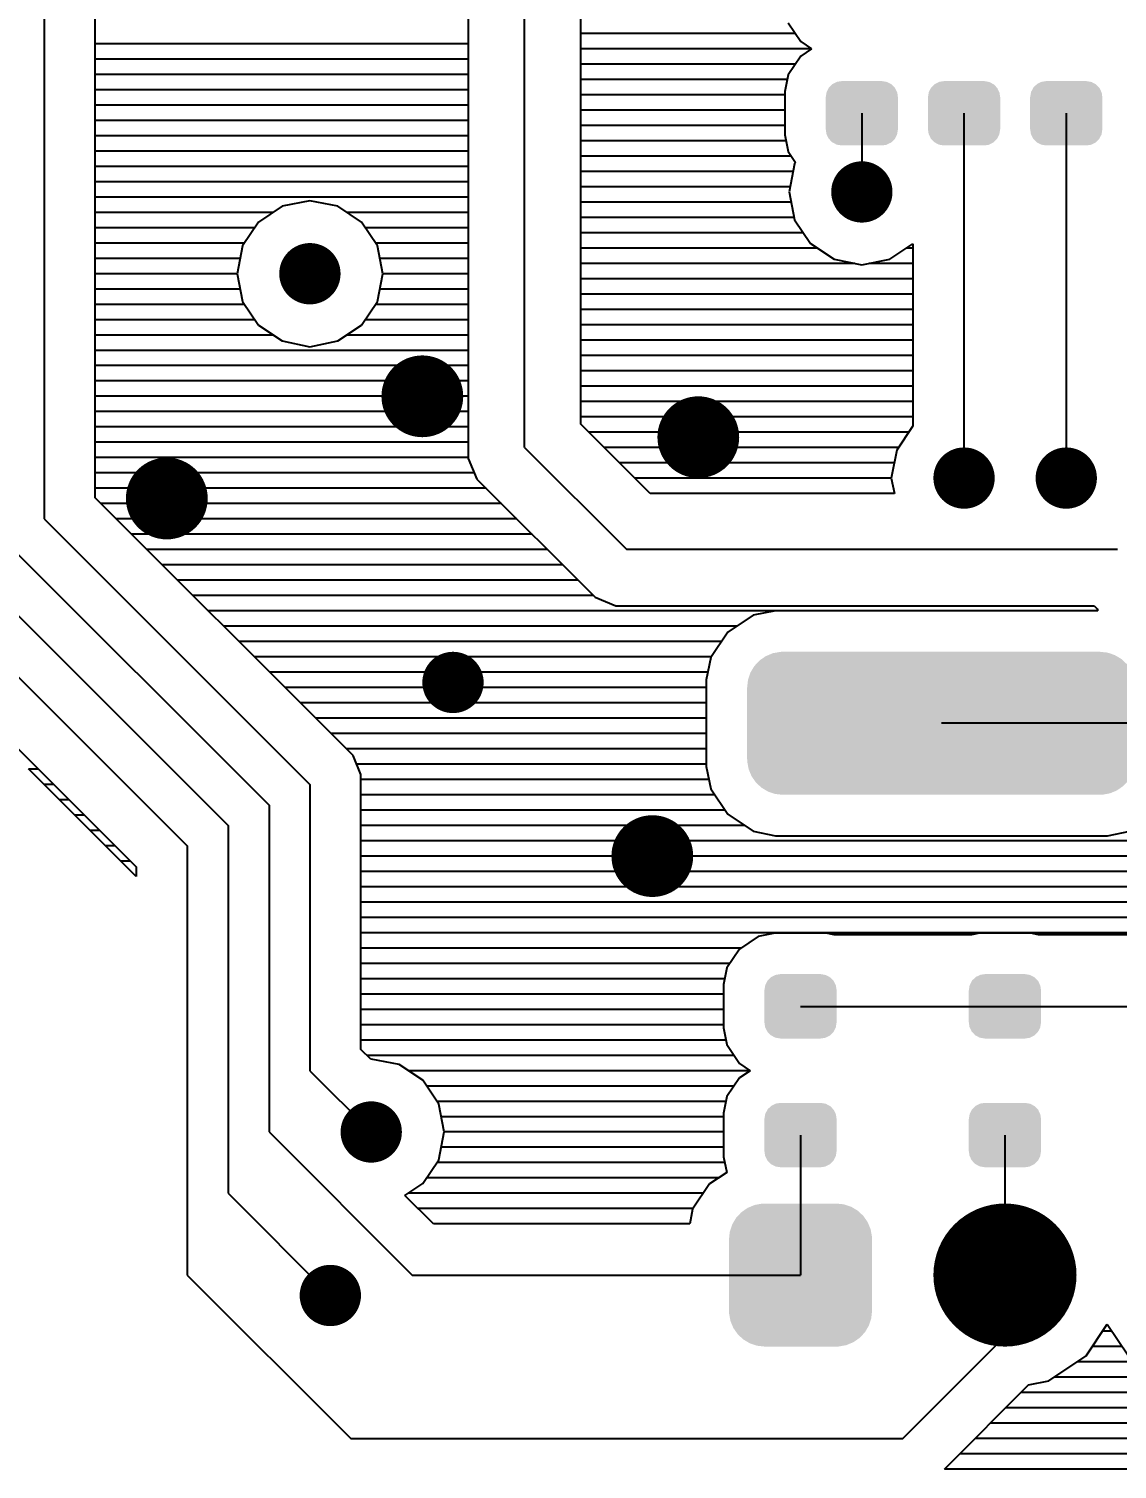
# Model space of a CAD drawing. Extents: x 295 to 953, y 10 to 290.
# Drawn here: x 560.92 to 590.67, y 71.51 to 110.9 of the extents above; entities that cross this region are included whole.
import ezdxf

# ---------------------------------------------------------------- set-up
doc = ezdxf.new("R2010")
doc.units = 0
doc.header["$LTSCALE"] = 5
doc.header["$MEASUREMENT"] = 0
doc.layers.get('0').update_dxf_attribs({"linetype": 'CONTINUOUS', "lineweight": 25})
doc.layers.add('6', color=6, linetype='CONTINUOUS', lineweight=13)
doc.layers.add('DV-DPO-A6_BOT', color=7, linetype='CONTINUOUS')
doc.styles.add('굴림체', font='')
doc.styles.get('굴림체').set_extended_font_data('GulimChe')

msp = doc.modelspace()

# ---------------------------------------------------------------- linework, layer by layer
for points, const_width in [([(584.113, 106.44, -1), (583.275, 106.44, -1)], 0.838), ([(569.026, 104.204, -1), (568.187, 104.204, -1)], 0.838), ([(572.239, 100.852, -1), (571.121, 100.852, -1)], 1.118), ([(579.782, 99.734, -1), (578.665, 99.734, -1)], 1.118), ([(586.907, 98.616, -1), (586.069, 98.616, -1)], 0.838), ([(589.701, 98.616, -1), (588.863, 98.616, -1)], 0.838), ([(565.254, 98.058, -1), (564.136, 98.058, -1)], 1.118), ([(572.937, 93.028, -1), (572.099, 93.028, -1)], 0.838), ([(578.525, 88.279, -1), (577.408, 88.279, -1)], 1.118), ([(570.702, 80.735, -1), (569.864, 80.735, -1)], 0.838), ([(588.584, 76.823, -1), (586.628, 76.823, -1)], 1.956), ([(569.584, 76.264, -1), (568.746, 76.264, -1)], 0.838)]:
    msp.add_lwpolyline(points, format="xyb", close=True, dxfattribs=dict(const_width=const_width))
for points in [[(584.68, 109.032), (584.663, 109.156), (582.708, 109.032), (582.728, 109.156)], [(584.663, 109.156), (584.656, 109.17), (582.728, 109.156), (582.73, 109.17)], [(584.656, 109.17), (584.602, 109.282), (582.73, 109.17), (582.788, 109.282)], [(584.602, 109.282), (584.591, 109.294), (582.788, 109.282), (582.794, 109.294)], [(584.591, 109.294), (584.506, 109.383), (582.794, 109.294), (582.886, 109.383)], [(584.506, 109.383), (584.489, 109.391), (582.886, 109.383), (582.894, 109.391)], [(584.489, 109.391), (584.382, 109.448), (582.894, 109.391), (583.011, 109.448)], [(584.382, 109.448), (584.356, 109.452), (583.011, 109.448), (583.02, 109.452)], [(584.356, 109.452), (584.245, 109.471), (583.02, 109.452), (583.144, 109.471)], [(587.474, 109.032), (587.457, 109.156), (585.502, 109.032), (585.522, 109.156)], [(587.457, 109.156), (587.45, 109.17), (585.522, 109.156), (585.524, 109.17)], [(587.45, 109.17), (587.396, 109.282), (585.524, 109.17), (585.582, 109.282)], [(587.396, 109.282), (587.385, 109.294), (585.582, 109.282), (585.588, 109.294)], [(587.385, 109.294), (587.3, 109.383), (585.588, 109.294), (585.68, 109.383)], [(587.3, 109.383), (587.283, 109.391), (585.68, 109.383), (585.688, 109.391)], [(587.283, 109.391), (587.176, 109.448), (585.688, 109.391), (585.805, 109.448)], [(587.176, 109.448), (587.15, 109.452), (585.805, 109.448), (585.814, 109.452)], [(587.15, 109.452), (587.039, 109.471), (585.814, 109.452), (585.938, 109.471)], [(590.268, 109.032), (590.251, 109.156), (588.296, 109.032), (588.316, 109.156)], [(590.251, 109.156), (590.244, 109.17), (588.316, 109.156), (588.318, 109.17)], [(590.244, 109.17), (590.19, 109.282), (588.318, 109.17), (588.376, 109.282)], [(590.19, 109.282), (590.179, 109.294), (588.376, 109.282), (588.382, 109.294)], [(590.179, 109.294), (590.094, 109.383), (588.382, 109.294), (588.474, 109.383)], [(590.094, 109.383), (590.077, 109.391), (588.474, 109.383), (588.482, 109.391)], [(590.077, 109.391), (589.97, 109.448), (588.482, 109.391), (588.599, 109.448)], [(589.97, 109.448), (589.944, 109.452), (588.599, 109.448), (588.608, 109.452)], [(589.944, 109.452), (589.833, 109.471), (588.608, 109.452), (588.732, 109.471)], [(584.683, 108.15), (584.683, 109.032), (582.705, 108.15), (582.705, 109.032)], [(587.477, 108.15), (587.477, 109.032), (585.499, 108.15), (585.499, 109.032)], [(590.271, 108.15), (590.271, 109.032), (588.293, 108.15), (588.293, 109.032)], [(584.66, 108.026), (584.68, 108.15), (582.726, 108.026), (582.708, 108.15)], [(584.658, 108.012), (584.66, 108.026), (582.732, 108.012), (582.726, 108.026)], [(584.6, 107.9), (584.658, 108.012), (582.786, 107.9), (582.732, 108.012)], [(587.454, 108.026), (587.474, 108.15), (585.52, 108.026), (585.502, 108.15)], [(587.452, 108.012), (587.454, 108.026), (585.526, 108.012), (585.52, 108.026)], [(587.394, 107.9), (587.452, 108.012), (585.58, 107.9), (585.526, 108.012)], [(590.248, 108.026), (590.268, 108.15), (588.314, 108.026), (588.296, 108.15)], [(590.246, 108.012), (590.248, 108.026), (588.32, 108.012), (588.314, 108.026)], [(590.188, 107.9), (590.246, 108.012), (588.374, 107.9), (588.32, 108.012)], [(584.594, 107.888), (584.6, 107.9), (582.797, 107.888), (582.786, 107.9)], [(584.503, 107.799), (584.594, 107.888), (582.883, 107.799), (582.797, 107.888)], [(584.494, 107.791), (584.503, 107.799), (582.899, 107.791), (582.883, 107.799)], [(584.377, 107.734), (584.494, 107.791), (583.006, 107.734), (582.899, 107.791)], [(584.368, 107.729), (584.377, 107.734), (583.033, 107.729), (583.006, 107.734)], [(584.245, 107.711), (584.368, 107.729), (583.144, 107.711), (583.033, 107.729)], [(587.388, 107.888), (587.394, 107.9), (585.591, 107.888), (585.58, 107.9)], [(587.297, 107.799), (587.388, 107.888), (585.677, 107.799), (585.591, 107.888)], [(587.288, 107.791), (587.297, 107.799), (585.693, 107.791), (585.677, 107.799)], [(587.171, 107.734), (587.288, 107.791), (585.8, 107.734), (585.693, 107.791)], [(587.162, 107.729), (587.171, 107.734), (585.827, 107.729), (585.8, 107.734)], [(587.039, 107.711), (587.162, 107.729), (585.938, 107.711), (585.827, 107.729)], [(590.182, 107.888), (590.188, 107.9), (588.385, 107.888), (588.374, 107.9)], [(590.091, 107.799), (590.182, 107.888), (588.471, 107.799), (588.385, 107.888)], [(590.082, 107.791), (590.091, 107.799), (588.487, 107.791), (588.471, 107.799)], [(589.965, 107.734), (590.082, 107.791), (588.594, 107.734), (588.487, 107.791)], [(589.956, 107.729), (589.965, 107.734), (588.621, 107.729), (588.594, 107.734)], [(589.833, 107.711), (589.956, 107.729), (588.732, 107.711), (588.621, 107.729)], [(590.784, 93.672), (590.659, 93.746), (580.961, 93.672), (581.067, 93.746)], [(590.659, 93.746), (590.604, 93.778), (581.067, 93.746), (581.145, 93.778)], [(590.604, 93.778), (590.46, 93.827), (581.145, 93.778), (581.26, 93.827)], [(590.46, 93.827), (590.406, 93.844), (581.26, 93.827), (581.358, 93.844)], [(590.406, 93.844), (590.223, 93.864), (581.358, 93.844), (581.465, 93.864)], [(590.223, 93.864), (590.199, 93.867), (581.465, 93.864), (581.537, 93.867)], [(591.083, 93.294), (591.056, 93.359), (580.647, 93.294), (580.685, 93.359)], [(591.056, 93.359), (590.976, 93.474), (580.685, 93.359), (580.754, 93.474)], [(590.976, 93.474), (590.937, 93.53), (580.754, 93.474), (580.806, 93.53)], [(590.937, 93.53), (590.832, 93.627), (580.806, 93.53), (580.896, 93.627)], [(590.832, 93.627), (590.784, 93.672), (580.896, 93.627), (580.961, 93.672)], [(591.176, 92.889), (591.174, 92.96), (580.559, 92.889), (580.567, 92.96)], [(591.174, 92.96), (591.149, 93.096), (580.567, 92.96), (580.582, 93.096)], [(591.149, 93.096), (591.136, 93.166), (580.582, 93.096), (580.605, 93.166)], [(591.136, 93.166), (591.083, 93.294), (580.605, 93.166), (580.647, 93.294)], [(591.176, 90.933), (591.176, 92.889), (580.559, 90.933), (580.559, 92.889)], [(591.169, 90.861), (591.176, 90.933), (580.562, 90.861), (580.559, 90.933)], [(591.154, 90.725), (591.169, 90.861), (580.587, 90.725), (580.562, 90.861)], [(591.131, 90.656), (591.154, 90.725), (580.599, 90.656), (580.587, 90.725)], [(591.088, 90.527), (591.131, 90.656), (580.653, 90.527), (580.599, 90.656)], [(591.05, 90.463), (591.088, 90.527), (580.68, 90.463), (580.653, 90.527)], [(590.982, 90.348), (591.05, 90.463), (580.76, 90.348), (580.68, 90.463)], [(590.93, 90.292), (590.982, 90.348), (580.799, 90.292), (580.76, 90.348)], [(590.84, 90.195), (590.93, 90.292), (580.903, 90.195), (580.799, 90.292)], [(590.775, 90.15), (590.84, 90.195), (580.952, 90.15), (580.903, 90.195)], [(590.668, 90.075), (590.775, 90.15), (581.077, 90.075), (580.952, 90.15)], [(590.591, 90.043), (590.668, 90.075), (581.131, 90.043), (581.077, 90.075)], [(590.476, 89.995), (590.591, 90.043), (581.276, 89.995), (581.131, 90.043)], [(590.378, 89.977), (590.476, 89.995), (581.33, 89.977), (581.276, 89.995)], [(590.27, 89.958), (590.378, 89.977), (581.513, 89.958), (581.33, 89.977)], [(590.199, 89.955), (590.27, 89.958), (581.537, 89.955), (581.513, 89.958)], [(583.004, 84.613), (582.986, 84.737), (581.031, 84.613), (581.051, 84.737)], [(582.986, 84.737), (582.979, 84.751), (581.051, 84.737), (581.054, 84.751)], [(582.979, 84.751), (582.926, 84.863), (581.054, 84.751), (581.112, 84.863)], [(582.926, 84.863), (582.914, 84.875), (581.112, 84.863), (581.118, 84.875)], [(582.914, 84.875), (582.829, 84.963), (581.118, 84.875), (581.209, 84.963)], [(582.829, 84.963), (582.813, 84.972), (581.209, 84.963), (581.218, 84.972)], [(582.813, 84.972), (582.706, 85.028), (581.218, 84.972), (581.334, 85.028)], [(582.706, 85.028), (582.679, 85.033), (581.334, 85.028), (581.344, 85.033)], [(582.679, 85.033), (582.568, 85.052), (581.344, 85.033), (581.467, 85.052)], [(588.592, 84.613), (588.574, 84.737), (586.619, 84.613), (586.639, 84.737)], [(588.574, 84.737), (588.567, 84.751), (586.639, 84.737), (586.642, 84.751)], [(588.567, 84.751), (588.514, 84.863), (586.642, 84.751), (586.7, 84.863)], [(588.514, 84.863), (588.502, 84.875), (586.7, 84.863), (586.706, 84.875)], [(588.502, 84.875), (588.417, 84.963), (586.706, 84.875), (586.797, 84.963)], [(588.417, 84.963), (588.401, 84.972), (586.797, 84.963), (586.806, 84.972)], [(588.401, 84.972), (588.294, 85.028), (586.806, 84.972), (586.922, 85.028)], [(588.294, 85.028), (588.267, 85.033), (586.922, 85.028), (586.932, 85.033)], [(588.267, 85.033), (588.156, 85.052), (586.932, 85.033), (587.055, 85.052)], [(583.007, 83.73), (583.007, 84.613), (581.029, 83.73), (581.029, 84.613)], [(588.595, 83.73), (588.595, 84.613), (586.617, 83.73), (586.617, 84.613)], [(582.984, 83.606), (583.004, 83.73), (581.049, 83.606), (581.031, 83.73)], [(582.982, 83.592), (582.984, 83.606), (581.056, 83.592), (581.049, 83.606)], [(582.924, 83.48), (582.982, 83.592), (581.109, 83.48), (581.056, 83.592)], [(588.572, 83.606), (588.592, 83.73), (586.637, 83.606), (586.619, 83.73)], [(588.57, 83.592), (588.572, 83.606), (586.644, 83.592), (586.637, 83.606)], [(588.512, 83.48), (588.57, 83.592), (586.697, 83.48), (586.644, 83.592)], [(582.917, 83.468), (582.924, 83.48), (581.121, 83.468), (581.109, 83.48)], [(582.826, 83.38), (582.917, 83.468), (581.206, 83.38), (581.121, 83.468)], [(582.817, 83.371), (582.826, 83.38), (581.223, 83.371), (581.206, 83.38)], [(582.701, 83.314), (582.817, 83.371), (581.33, 83.314), (581.223, 83.371)], [(582.692, 83.31), (582.701, 83.314), (581.356, 83.31), (581.33, 83.314)], [(582.568, 83.291), (582.692, 83.31), (581.467, 83.291), (581.356, 83.31)], [(588.505, 83.468), (588.512, 83.48), (586.709, 83.468), (586.697, 83.48)], [(588.414, 83.38), (588.505, 83.468), (586.794, 83.38), (586.709, 83.468)], [(588.405, 83.371), (588.414, 83.38), (586.811, 83.371), (586.794, 83.38)], [(588.289, 83.314), (588.405, 83.371), (586.918, 83.314), (586.811, 83.371)], [(588.28, 83.31), (588.289, 83.314), (586.944, 83.31), (586.918, 83.314)], [(588.156, 83.291), (588.28, 83.31), (587.055, 83.291), (586.944, 83.31)], [(582.679, 81.512), (582.568, 81.531), (581.344, 81.512), (581.467, 81.531)], [(588.267, 81.512), (588.156, 81.531), (586.932, 81.512), (587.055, 81.531)], [(583.004, 81.092), (582.986, 81.216), (581.031, 81.092), (581.051, 81.216)], [(582.986, 81.216), (582.979, 81.23), (581.051, 81.216), (581.054, 81.23)], [(582.979, 81.23), (582.926, 81.342), (581.054, 81.23), (581.112, 81.342)], [(582.926, 81.342), (582.914, 81.354), (581.112, 81.342), (581.118, 81.354)], [(582.914, 81.354), (582.829, 81.443), (581.118, 81.354), (581.209, 81.443)], [(582.829, 81.443), (582.813, 81.451), (581.209, 81.443), (581.218, 81.451)], [(582.813, 81.451), (582.706, 81.508), (581.218, 81.451), (581.334, 81.508)], [(582.706, 81.508), (582.679, 81.512), (581.334, 81.508), (581.344, 81.512)], [(588.592, 81.092), (588.574, 81.216), (586.619, 81.092), (586.639, 81.216)], [(588.574, 81.216), (588.567, 81.23), (586.639, 81.216), (586.642, 81.23)], [(588.567, 81.23), (588.514, 81.342), (586.642, 81.23), (586.7, 81.342)], [(588.514, 81.342), (588.502, 81.354), (586.7, 81.342), (586.706, 81.354)], [(588.502, 81.354), (588.417, 81.443), (586.706, 81.354), (586.797, 81.443)], [(588.417, 81.443), (588.401, 81.451), (586.797, 81.443), (586.806, 81.451)], [(588.401, 81.451), (588.294, 81.508), (586.806, 81.451), (586.922, 81.508)], [(588.294, 81.508), (588.267, 81.512), (586.922, 81.508), (586.932, 81.512)], [(583.007, 80.21), (583.007, 81.092), (581.029, 80.21), (581.029, 81.092)], [(588.595, 80.21), (588.595, 81.092), (586.617, 80.21), (586.617, 81.092)], [(582.984, 80.086), (583.004, 80.21), (581.049, 80.086), (581.031, 80.21)], [(582.982, 80.072), (582.984, 80.086), (581.056, 80.072), (581.049, 80.086)], [(582.924, 79.96), (582.982, 80.072), (581.109, 79.96), (581.056, 80.072)], [(582.917, 79.948), (582.924, 79.96), (581.121, 79.948), (581.109, 79.96)], [(588.572, 80.086), (588.592, 80.21), (586.637, 80.086), (586.619, 80.21)], [(588.57, 80.072), (588.572, 80.086), (586.644, 80.072), (586.637, 80.086)], [(588.512, 79.96), (588.57, 80.072), (586.697, 79.96), (586.644, 80.072)], [(588.505, 79.948), (588.512, 79.96), (586.709, 79.948), (586.697, 79.96)], [(582.826, 79.859), (582.917, 79.948), (581.206, 79.859), (581.121, 79.948)], [(582.817, 79.851), (582.826, 79.859), (581.223, 79.851), (581.206, 79.859)], [(582.701, 79.794), (582.817, 79.851), (581.33, 79.794), (581.223, 79.851)], [(582.692, 79.789), (582.701, 79.794), (581.356, 79.789), (581.33, 79.794)], [(582.568, 79.771), (582.692, 79.789), (581.467, 79.771), (581.356, 79.789)], [(588.414, 79.859), (588.505, 79.948), (586.794, 79.859), (586.709, 79.948)], [(588.405, 79.851), (588.414, 79.859), (586.811, 79.851), (586.794, 79.859)], [(588.289, 79.794), (588.405, 79.851), (586.918, 79.794), (586.811, 79.851)], [(588.28, 79.789), (588.289, 79.794), (586.944, 79.789), (586.918, 79.794)], [(588.156, 79.771), (588.28, 79.789), (587.055, 79.771), (586.944, 79.789)], [(583.203, 78.757), (583.02, 78.776), (580.86, 78.757), (580.968, 78.776)], [(583.02, 78.776), (582.996, 78.779), (580.968, 78.776), (581.04, 78.779)], [(583.853, 78.271), (583.773, 78.386), (580.188, 78.271), (580.256, 78.386)], [(583.773, 78.386), (583.734, 78.442), (580.256, 78.386), (580.308, 78.442)], [(583.734, 78.442), (583.629, 78.539), (580.308, 78.442), (580.399, 78.539)], [(583.629, 78.539), (583.581, 78.584), (580.399, 78.539), (580.463, 78.584)], [(583.581, 78.584), (583.456, 78.659), (580.463, 78.584), (580.57, 78.659)], [(583.456, 78.659), (583.401, 78.691), (580.57, 78.659), (580.647, 78.691)], [(583.401, 78.691), (583.257, 78.739), (580.647, 78.691), (580.763, 78.739)], [(583.257, 78.739), (583.203, 78.757), (580.763, 78.739), (580.86, 78.757)], [(583.971, 77.873), (583.946, 78.009), (580.07, 77.873), (580.084, 78.009)], [(583.946, 78.009), (583.933, 78.078), (580.084, 78.009), (580.107, 78.078)], [(583.933, 78.078), (583.88, 78.207), (580.107, 78.078), (580.15, 78.207)], [(583.88, 78.207), (583.853, 78.271), (580.15, 78.207), (580.188, 78.271)], [(583.973, 77.801), (583.971, 77.873), (580.062, 77.801), (580.07, 77.873)], [(583.973, 75.845), (583.973, 77.801), (580.062, 75.845), (580.062, 77.801)], [(583.966, 75.774), (583.973, 75.845), (580.065, 75.774), (580.062, 75.845)], [(583.951, 75.638), (583.966, 75.774), (580.089, 75.638), (580.065, 75.774)], [(583.928, 75.568), (583.951, 75.638), (580.102, 75.568), (580.089, 75.638)], [(583.885, 75.44), (583.928, 75.568), (580.155, 75.44), (580.102, 75.568)], [(583.847, 75.375), (583.885, 75.44), (580.182, 75.375), (580.155, 75.44)], [(583.779, 75.26), (583.847, 75.375), (580.263, 75.26), (580.182, 75.375)], [(583.727, 75.204), (583.779, 75.26), (580.301, 75.204), (580.263, 75.26)], [(583.637, 75.107), (583.727, 75.204), (580.406, 75.107), (580.301, 75.204)], [(583.572, 75.062), (583.637, 75.107), (580.454, 75.062), (580.406, 75.107)], [(583.465, 74.988), (583.572, 75.062), (580.58, 74.988), (580.454, 75.062)], [(583.388, 74.956), (583.465, 74.988), (580.634, 74.956), (580.58, 74.988)], [(583.273, 74.907), (583.388, 74.956), (580.779, 74.907), (580.634, 74.956)], [(583.175, 74.89), (583.273, 74.907), (580.832, 74.89), (580.779, 74.907)], [(583.067, 74.87), (583.175, 74.89), (581.015, 74.87), (580.832, 74.89)], [(582.996, 74.867), (583.067, 74.87), (581.04, 74.867), (581.015, 74.87)]]:
    msp.add_solid(points)
at = {"layer": 'DV-DPO-A6_BOT'}
for p, q in [((574.474, 99.455), (574.474, 123.902)), ((576.011, 100.092), (576.011, 123.6)), ((572.937, 123.265), (572.937, 99.762)), ((561.342, 117.057), (561.342, 97.499)), ((562.739, 98.08), (562.739, 116.783)), ((581.878, 110.77), (576.011, 110.77)), ((581.682, 111.066), (582.023, 110.552)), ((572.937, 110.491), (562.739, 110.491)), ((582.319, 110.351), (576.011, 110.351)), ((582.023, 110.552), (582.319, 110.351)), ((582.319, 110.351), (582.023, 110.156)), ((572.937, 110.072), (562.739, 110.072)), ((581.878, 109.932), (576.011, 109.932)), ((582.023, 110.156), (581.682, 109.642)), ((572.937, 109.653), (562.739, 109.653)), ((581.654, 109.513), (576.011, 109.513)), ((581.682, 109.642), (581.587, 109.189)), ((572.937, 109.234), (562.739, 109.234)), ((581.587, 109.189), (581.587, 107.999)), ((572.937, 108.815), (562.739, 108.815)), ((581.587, 109.094), (576.011, 109.094)), ((572.937, 108.395), (562.739, 108.395)), ((581.587, 108.675), (576.011, 108.675)), ((583.694, 108.591), (583.694, 106.44)), ((586.488, 98.616), (586.488, 108.591)), ((589.282, 108.591), (589.282, 98.616)), ((572.937, 107.976), (562.739, 107.976)), ((581.587, 108.256), (576.011, 108.256)), ((581.587, 107.999), (581.682, 107.546)), ((572.937, 107.557), (562.739, 107.557)), ((581.621, 107.837), (576.011, 107.837)), ((581.682, 107.546), (581.884, 107.244)), ((572.937, 107.138), (562.739, 107.138)), ((581.766, 107.418), (576.011, 107.418)), ((581.856, 107.205), (581.705, 106.44)), ((581.884, 107.244), (581.856, 107.205)), ((581.817, 106.998), (576.011, 106.998)), ((572.937, 106.719), (562.739, 106.719)), ((581.733, 106.579), (576.011, 106.579)), ((581.705, 106.44), (581.856, 105.68)), ((572.937, 106.3), (562.739, 106.3)), ((567.847, 106.048), (567.198, 105.618)), ((568.606, 106.199), (567.847, 106.048)), ((569.372, 106.048), (568.606, 106.199)), ((570.02, 105.618), (569.372, 106.048)), ((581.761, 106.16), (576.011, 106.16)), ((567.601, 105.881), (562.739, 105.881)), ((567.198, 105.618), (566.768, 104.97)), ((572.937, 105.881), (569.618, 105.881)), ((570.451, 104.97), (570.02, 105.618)), ((581.844, 105.741), (576.011, 105.741)), ((581.856, 105.68), (582.286, 105.031)), ((567.098, 105.462), (562.739, 105.462)), ((572.937, 105.462), (570.121, 105.462)), ((582.09, 105.322), (576.011, 105.322)), ((566.818, 105.043), (562.739, 105.043)), ((566.768, 104.97), (566.617, 104.204)), ((572.937, 105.043), (570.4, 105.043)), ((570.601, 104.204), (570.451, 104.97)), ((582.476, 104.903), (576.011, 104.903)), ((582.286, 105.031), (582.934, 104.601)), ((584.46, 104.601), (585.091, 105.02)), ((585.091, 104.903), (584.918, 104.903)), ((585.091, 105.02), (585.091, 100.036)), ((566.701, 104.624), (562.739, 104.624)), ((572.937, 104.624), (570.518, 104.624)), ((583.504, 104.484), (576.011, 104.484)), ((582.934, 104.601), (583.694, 104.445)), ((583.694, 104.445), (584.46, 104.601)), ((585.091, 104.484), (583.89, 104.484)), ((566.617, 104.204), (562.739, 104.204)), ((566.617, 104.204), (566.768, 103.444)), ((570.451, 103.444), (570.601, 104.204)), ((572.937, 104.204), (570.601, 104.204)), ((585.091, 104.065), (576.011, 104.065)), ((566.701, 103.785), (562.739, 103.785)), ((572.937, 103.785), (570.518, 103.785)), ((585.091, 103.646), (576.011, 103.646)), ((566.818, 103.366), (562.739, 103.366)), ((566.768, 103.444), (567.198, 102.796)), ((570.02, 102.796), (570.451, 103.444)), ((572.937, 103.366), (570.4, 103.366)), ((585.091, 103.227), (576.011, 103.227)), ((567.098, 102.947), (562.739, 102.947)), ((572.937, 102.947), (570.121, 102.947)), ((585.091, 102.807), (576.011, 102.807)), ((567.601, 102.528), (562.739, 102.528)), ((567.198, 102.796), (567.847, 102.366)), ((569.372, 102.366), (570.02, 102.796)), ((572.937, 102.528), (569.618, 102.528)), ((572.937, 102.109), (562.739, 102.109)), ((567.847, 102.366), (568.606, 102.209)), ((568.606, 102.209), (569.372, 102.366)), ((585.091, 102.388), (576.011, 102.388)), ((572.937, 101.69), (562.739, 101.69)), ((585.091, 101.969), (576.011, 101.969)), ((572.937, 101.271), (562.739, 101.271)), ((585.091, 101.55), (576.011, 101.55)), ((572.937, 100.852), (562.739, 100.852)), ((585.091, 101.131), (576.011, 101.131)), ((585.091, 100.712), (576.011, 100.712)), ((572.937, 100.433), (562.739, 100.433)), ((585.091, 100.293), (576.011, 100.293)), ((577.905, 98.197), (576.011, 100.092)), ((572.937, 100.013), (562.739, 100.013)), ((572.937, 99.762), (572.937, 99.153)), ((584.979, 99.874), (576.229, 99.874)), ((585.08, 100.03), (584.65, 99.382)), ((585.091, 100.036), (585.08, 100.03)), ((572.937, 99.594), (562.739, 99.594)), ((574.474, 99.455), (577.268, 96.661)), ((584.7, 99.455), (576.648, 99.455)), ((584.65, 99.382), (584.499, 98.616)), ((572.937, 99.175), (562.739, 99.175)), ((572.937, 99.153), (573.172, 98.588)), ((584.583, 99.036), (577.067, 99.036)), ((573.105, 98.756), (562.739, 98.756)), ((573.172, 98.588), (576.402, 95.359)), ((584.499, 98.616), (577.486, 98.616)), ((584.499, 98.616), (584.583, 98.197)), ((573.423, 98.337), (562.739, 98.337)), ((569.4, 91.419), (562.739, 98.08)), ((584.583, 98.197), (577.905, 98.197)), ((584.583, 98.197), (577.905, 98.197)), ((573.842, 97.918), (562.901, 97.918)), ((561.342, 97.499), (568.606, 90.234)), ((574.262, 97.499), (563.32, 97.499)), ((560.224, 96.94), (567.489, 89.676)), ((574.681, 97.08), (563.739, 97.08)), ((575.1, 96.661), (564.158, 96.661)), ((590.679, 96.661), (577.268, 96.661)), ((559.107, 96.381), (566.371, 89.117)), ((575.519, 96.242), (564.578, 96.242)), ((557.989, 95.822), (565.254, 88.558)), ((575.938, 95.822), (564.997, 95.822)), ((576.357, 95.403), (565.416, 95.403)), ((576.402, 95.359), (576.966, 95.124)), ((556.81, 95.034), (563.857, 87.982)), ((590.143, 94.984), (565.835, 94.984)), ((576.966, 95.124), (590.048, 95.124)), ((581.336, 94.984), (580.721, 94.867)), ((590.143, 94.984), (581.336, 94.984)), ((590.048, 95.124), (590.131, 95.04)), ((590.131, 95.04), (590.143, 94.984)), ((580.274, 94.565), (566.254, 94.565)), ((580.721, 94.867), (580.028, 94.403)), ((579.861, 94.146), (566.673, 94.146)), ((580.028, 94.403), (579.565, 93.71)), ((579.581, 93.727), (567.092, 93.727)), ((579.565, 93.71), (579.442, 93.095)), ((579.486, 93.308), (567.511, 93.308)), ((579.442, 93.095), (579.442, 90.726)), ((579.442, 92.889), (567.93, 92.889)), ((579.442, 92.47), (568.349, 92.47)), ((579.442, 92.051), (568.769, 92.051)), ((593.194, 91.911), (585.868, 91.911)), ((579.442, 91.631), (569.188, 91.631)), ((569.791, 91.028), (569.4, 91.419)), ((579.442, 91.212), (569.607, 91.212)), ((570.003, 90.514), (569.791, 91.028)), ((563.857, 87.72), (560.917, 90.665)), ((561.186, 90.654), (560.929, 90.654)), ((579.442, 90.793), (569.892, 90.793)), ((579.442, 90.726), (579.565, 90.117)), ((561.605, 90.234), (561.348, 90.234)), ((568.606, 90.234), (568.606, 82.411)), ((570.003, 89.961), (570.003, 90.514)), ((579.514, 90.374), (570.003, 90.374)), ((562.024, 89.815), (561.767, 89.815)), ((570.003, 82.992), (570.003, 89.961)), ((579.671, 89.955), (570.003, 89.955)), ((579.565, 90.117), (580.028, 89.424)), ((567.489, 89.676), (567.489, 80.735)), ((579.956, 89.536), (570.003, 89.536)), ((580.028, 89.424), (580.721, 88.96)), ((562.443, 89.396), (562.186, 89.396)), ((566.371, 89.117), (566.371, 79.058)), ((580.487, 89.117), (570.003, 89.117)), ((562.862, 88.977), (562.605, 88.977)), ((649.213, 88.698), (570.003, 88.698)), ((580.721, 88.96), (581.336, 88.837)), ((581.336, 88.837), (590.405, 88.837)), ((590.405, 88.837), (591.02, 88.96)), ((563.281, 88.558), (563.024, 88.558)), ((565.254, 88.558), (565.254, 76.823)), ((649.213, 88.279), (570.003, 88.279)), ((563.7, 88.139), (563.443, 88.139)), ((563.857, 87.982), (563.857, 87.72)), ((649.213, 87.86), (570.003, 87.86)), ((649.213, 87.44), (570.003, 87.44)), ((649.213, 87.021), (570.003, 87.021)), ((649.213, 86.602), (570.003, 86.602)), ((649.213, 86.183), (570.003, 86.183)), ((580.861, 86.083), (580.347, 85.736)), ((581.319, 86.172), (580.861, 86.083)), ((582.722, 86.172), (581.319, 86.172)), ((582.934, 86.127), (582.722, 86.172)), ((586.695, 86.127), (582.934, 86.127)), ((586.907, 86.172), (586.695, 86.127)), ((588.31, 86.172), (586.907, 86.172)), ((588.522, 86.127), (588.31, 86.172)), ((592.283, 86.127), (588.522, 86.127)), ((580.392, 85.764), (570.003, 85.764)), ((580.347, 85.736), (580.006, 85.222)), ((580.09, 85.345), (570.003, 85.345)), ((580.006, 85.222), (579.911, 84.764)), ((579.945, 84.926), (570.003, 84.926)), ((579.911, 84.764), (579.911, 83.579)), ((579.911, 84.507), (570.003, 84.507)), ((579.911, 84.088), (570.003, 84.088)), ((582.018, 84.171), (587.606, 84.171)), ((587.606, 84.171), (593.194, 84.171)), ((579.911, 83.669), (570.003, 83.669)), ((579.911, 83.579), (580.006, 83.126)), ((579.978, 83.249), (570.003, 83.249)), ((580.006, 83.126), (580.347, 82.612)), ((570.272, 82.73), (570.003, 82.992)), ((580.202, 82.83), (570.166, 82.83)), ((570.283, 82.73), (570.272, 82.73)), ((571.048, 82.579), (570.283, 82.73)), ((568.606, 82.411), (570.283, 80.735)), ((571.697, 82.149), (571.048, 82.579)), ((580.643, 82.411), (571.294, 82.411)), ((580.347, 82.612), (580.643, 82.411)), ((580.643, 82.411), (580.347, 82.216)), ((572.127, 81.5), (571.697, 82.149)), ((580.202, 81.992), (571.797, 81.992)), ((580.347, 82.216), (580.006, 81.702)), ((579.978, 81.573), (572.077, 81.573)), ((580.006, 81.702), (579.911, 81.249)), ((572.278, 80.735), (572.127, 81.5)), ((579.911, 81.154), (572.194, 81.154)), ((579.911, 81.249), (579.911, 80.059)), ((567.489, 80.735), (571.4, 76.823)), ((572.127, 79.975), (572.278, 80.735)), ((579.911, 80.735), (572.278, 80.735)), ((582.018, 80.651), (582.018, 76.823)), ((587.606, 80.651), (587.606, 76.823)), ((571.697, 79.327), (572.127, 79.975)), ((579.911, 80.316), (572.194, 80.316)), ((579.911, 80.059), (580, 79.628)), ((579.945, 79.897), (572.077, 79.897)), ((580, 79.628), (579.531, 79.315)), ((571.205, 78.997), (571.697, 79.327)), ((579.782, 79.478), (571.797, 79.478)), ((579.531, 79.315), (579.067, 78.623)), ((566.371, 79.058), (569.165, 76.264)), ((571.982, 78.22), (571.205, 78.997)), ((579.363, 79.058), (571.294, 79.058)), ((579.084, 78.639), (571.563, 78.639)), ((579.067, 78.623), (578.989, 78.22)), ((578.989, 78.22), (571.982, 78.22)), ((578.989, 78.22), (571.982, 78.22)), ((565.254, 76.823), (569.724, 72.353)), ((571.4, 76.823), (582.018, 76.823)), ((587.606, 75.147), (587.606, 76.823)), ((589.824, 74.61), (590.4, 75.476)), ((590.528, 75.287), (590.277, 75.287)), ((590.4, 75.476), (590.981, 74.61)), ((584.812, 72.353), (587.606, 75.147)), ((590.808, 74.867), (589.997, 74.867)), ((588.807, 73.929), (589.824, 74.61)), ((591.221, 74.448), (589.584, 74.448)), ((585.996, 71.565), (588.254, 73.822)), ((588.254, 73.822), (588.807, 73.929)), ((591.847, 74.029), (588.958, 74.029)), ((651.326, 73.61), (588.047, 73.61)), ((659.568, 73.191), (587.628, 73.191)), ((659.395, 72.772), (587.209, 72.772)), ((569.724, 72.353), (584.812, 72.353)), ((659.132, 72.353), (586.79, 72.353)), ((658.713, 71.934), (586.371, 71.934)), ((585.952, 71.515), (585.996, 71.565)), ((657.718, 71.515), (585.952, 71.515)), ((657.718, 71.515), (585.952, 71.515))]:
    msp.add_line(p, q, dxfattribs=at)

# ---------------------------------------------------------------- texts
at = {"layer": '6', "color": 4, "insert": (573.671, 73.538), "char_height": 3, "width": 36.96202, "attachment_point": 4, "style": '굴림체'}
msp.add_mtext('{\\f굴림|b0|i0|c129;\\C7;', dxfattribs=at)

doc.saveas('drawing.dxf')
